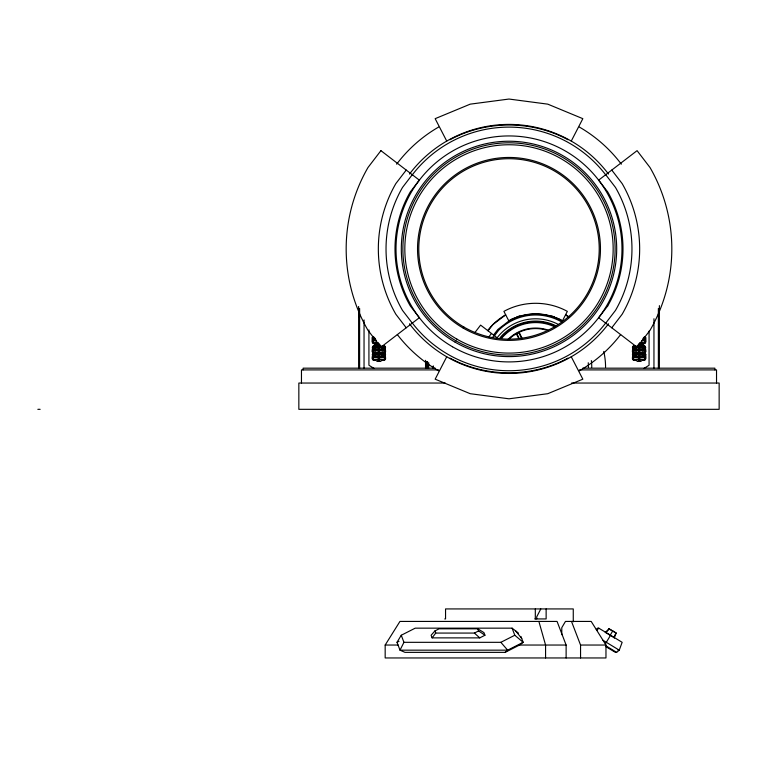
<?xml version="1.0" encoding="UTF-8"?>
<svg xmlns="http://www.w3.org/2000/svg" width="757" height="757" viewBox="0 0 757 757"><rect width="100%" height="100%" fill="white"/><g stroke="black" fill="none" stroke-linecap="round" stroke-linejoin="round"><path stroke-width="1.14" d="M614.201 637.877L616.236 633.07L609.186 628.802L605.221 632.615M614.277 636.911L615.384 634.025M561.23 319.851L560.984 320.429C545.362 311.998 525.888 311.998 510.265 320.429L510.029 319.851M376.182 342.675L376.182 343.782L374.422 343.782A2.205 2.205 0 0 1 372.217 341.587L372.217 337.83L372.775 336.505L373.617 336.505M376.182 353.462L374.422 353.462A2.205 2.205 0 0 1 372.217 351.257L372.775 346.186L380.355 346.186M376.182 359.348L376.182 360.455L374.422 360.455A2.205 2.205 0 0 1 372.217 358.25L372.775 353.178L376.115 353.178M636.353 352.355L636.353 353.462L634.593 353.462A2.205 2.205 0 0 1 632.388 351.257L632.947 346.186L636.287 346.186L636.287 347.955M636.353 359.348L636.353 360.455L634.593 360.455A2.205 2.205 0 0 1 632.388 358.25L632.947 353.178L636.287 353.178L636.287 354.948M518.431 633.079L512.101 628.159L415.205 628.159L401.257 635.246L403.945 642.324L399.999 650.168L405.004 652.364L505.127 652.364L519.539 645.04L523.153 642.296L520.948 636.495M540.791 608.931L536.722 616.851L536.722 618.933M446.734 356.765L435.161 379.181L470.201 393.697L508.997 398.807L547.794 393.697L582.833 379.181L571.261 356.765M571.261 141.086L582.833 118.669L547.794 104.154L508.997 99.044L470.201 104.154L435.161 118.669L446.734 141.086M614.495 637.877L610.189 635.246L612.744 630.931M596.298 629.578L597.566 628.159L598.768 628.159L610.558 635.246L605.307 643.989M512.101 628.159L514.788 635.246L523.153 642.296L507.663 650.168L399.999 650.168L397.009 642.296L401.257 635.246M561.779 634.669L561.779 627.676L565.46 621.431L591.198 621.431L605.969 645.04L605.969 657.956L385.171 657.956L385.171 645.04L399.942 621.431L557.067 621.431L566.122 645.04L566.122 657.956M432.105 637.877L435.739 633.07L474.402 633.07L478.604 630.931L484.944 635.246L479.768 637.877L432.105 637.877L431.102 635.246L434.934 630.931L439.136 628.802L477.79 628.802L483.95 632.615L484.944 635.246M406.225 170.07L395.845 183.591A130.658 130.658 0 0 0 395.845 314.25L406.225 327.781M412.281 174.706L402.506 187.443A122.965 122.965 0 0 0 402.506 310.408L412.281 323.135M475.055 332.361L480.61 325.113L497.112 337.773M488.076 330.847L492.883 324.583L505.704 314.855M488.927 336.78L491.482 333.459M493.555 335.048L497.803 329.503L508.884 321.006A53.492 53.492 0 0 1 562.375 321.006L567.343 311.373C547.813 300.614 523.447 300.614 503.907 311.373L508.884 321.006M492.684 337.272L494.084 335.446M494.472 335.748L498.626 330.326A52.328 52.328 0 0 1 561.789 322.009M605.714 323.135L615.488 310.408A122.965 122.965 0 0 0 615.488 187.443L605.714 174.706M611.77 327.781L622.15 314.25A130.658 130.658 0 0 0 622.15 183.591L611.77 170.07M596.809 630.392L598.768 628.159M609.186 628.802L605.808 632.615L610.189 635.246M505.127 652.364L507.663 650.168L500.85 642.324L403.945 642.324M605.969 646.705L615.394 652.364L616.633 652.364L619.245 650.168L622.15 642.324L610.558 635.246M644.056 368.366L649.071 365.252L649.071 331.083M397.009 642.296L399.034 641.274M500.85 642.324L514.788 635.246M385.218 346.583L385.417 351.257M385.218 353.576L385.417 358.25M645.39 336.903L645.589 341.577A2.016 2.016 0 0 1 643.573 343.602L642.305 343.782M645.39 346.583L645.589 351.257A2.016 2.016 0 0 1 643.573 353.273M645.39 353.576L645.589 358.25A2.016 2.016 0 0 1 643.573 360.266L642.305 360.455M449.961 139.752C486.335 120.126 531.66 120.126 568.034 139.752M511.079 319.407L514.24 318.101M516.35 317.23L519.51 315.915M568.034 358.099C531.66 377.724 486.335 377.724 449.961 358.099M358.61 316L359.622 316M358.61 317.23L359.622 317.23M517.239 333.137L519.595 333.137L522.122 338.436M514.344 334.528L517.343 334.528L518.848 337.679M373.324 337.395L374.403 337.395M643.677 337.395L644.671 337.395M373.324 337.603L374.403 337.603M643.677 337.603L644.671 337.603M372.217 337.83L373.324 337.83M644.671 337.83L645.778 337.83L645.778 341.587A2.205 2.205 0 0 1 643.573 343.782L641.813 343.782L641.813 342.675M373.324 338.275L375.15 338.275M643.034 338.275L644.671 338.275M373.721 338.748L375.131 338.748M643.176 338.748L644.273 338.748M373.816 340.224L376.361 340.224M642.684 340.224L644.179 340.224M373.362 340.404L376.428 340.499M641.567 340.499L644.633 340.404M373.561 340.801L376.238 340.801M641.756 340.801L644.434 340.801M378.178 342.675L374.28 342.666A1.098 1.098 0 0 1 373.324 341.587L373.324 336.505M639.816 342.675L643.715 342.666A1.098 1.098 0 0 0 644.671 341.587L644.671 336.505L645.778 337.83M378.916 343.782L378.178 343.328M639.078 343.782L639.816 343.328M377.715 344.189L379.512 344.189M638.482 344.189L640.28 344.189M376.825 344.766L379.759 344.766M638.539 344.766L641.17 344.766M374.478 344.974L380.061 344.974M637.933 344.974L643.516 344.974M373.721 345.712L375.813 346.186M384.111 345.712L382.011 346.186M633.893 345.712L635.984 346.186M644.273 345.712L642.182 346.186M373.93 345.958L380.203 345.958M383.231 345.958L383.903 345.958M634.092 345.958L634.763 345.958M637.791 345.958L644.065 345.958M381.973 346.186L385.048 346.186L385.606 351.257A2.205 2.205 0 0 1 383.402 353.462L381.642 353.462M637.64 346.186L645.219 346.186L645.778 351.257A2.205 2.205 0 0 1 643.573 353.462L641.813 353.462L641.813 352.355M379.219 346.659L378.614 346.583L378.614 360.455M639.381 346.659L638.785 346.583L638.785 360.455M373.324 347.066L378.916 347.066M380.288 347.066L384.499 347.066M633.495 347.066L637.706 347.066M639.078 347.066L644.671 347.066M373.324 347.283L378.916 347.283M380.288 347.283L384.499 347.283M633.495 347.283L637.706 347.283M639.078 347.283L644.671 347.283M372.217 347.51L373.324 347.51M378.178 347.51L379.645 347.51M384.499 347.51L385.606 347.51M632.388 347.51L633.495 347.51M638.35 347.51L639.816 347.51M644.671 347.51L645.778 347.51M373.324 347.955L378.916 347.955M380.355 347.955L384.499 347.955M633.495 347.955L637.64 347.955M639.078 347.955L644.671 347.955M373.721 348.428L375.813 347.955M384.111 348.428L382.011 347.955M633.893 348.428L635.984 347.955M644.273 348.428L642.182 347.955M373.816 349.895L378.916 349.895M380.232 349.895L384.007 349.895M634.158 349.895L637.763 349.895M639.078 349.895L644.179 349.895M373.362 350.084L378.916 350.084M380.345 350.084L384.461 350.084M633.533 350.084L637.649 350.084M639.078 350.084L644.633 350.084M373.939 350.179L378.916 350.179M380.203 350.179L383.884 350.179M634.111 350.179L637.801 350.179M639.078 350.179L644.056 350.179M373.561 350.482L378.916 350.482M380.298 350.482L384.263 350.482M633.732 350.482L637.697 350.482M639.078 350.482L644.434 350.482M374.478 351.967L375.784 351.967M382.039 351.967L383.354 351.967M634.64 351.967L636.533 351.967M642.21 351.967L643.516 351.967M378.916 352.355L374.28 352.346A1.098 1.098 0 0 1 373.324 351.257L373.324 346.186M379.645 352.355L383.544 352.346A1.098 1.098 0 0 0 384.499 351.257L384.499 346.186M638.35 352.355L634.451 352.346A1.098 1.098 0 0 1 633.495 351.257L633.495 346.186M639.078 352.355L643.715 352.346A1.098 1.098 0 0 0 644.671 351.257L644.671 346.186M378.614 353.273L379.219 353.273M381.708 353.178L385.048 353.178L385.606 358.25A2.205 2.205 0 0 1 383.402 360.455L381.642 360.455L381.642 359.348M638.785 353.273L639.381 353.273M373.324 354.058L378.916 354.058M380.288 354.058L384.499 354.058M633.495 354.058L637.706 354.058M639.078 354.058L644.671 354.058M373.324 354.276L378.916 354.276M380.288 354.276L384.499 354.276M633.495 354.276L637.706 354.276M639.078 354.276L644.671 354.276M372.217 354.503L373.324 354.503M376.825 354.446L380.998 354.446M384.499 354.503L385.606 354.503M632.388 354.503L633.495 354.503M636.997 354.446L641.17 354.446M644.671 354.503L645.778 354.503L645.778 358.25A2.205 2.205 0 0 1 643.573 360.455L641.813 360.455L641.813 359.348M373.324 354.948L378.916 354.948M380.355 354.948L384.499 354.948M633.495 354.948L637.64 354.948M639.078 354.948L644.671 354.948M373.721 355.421L375.813 354.948M384.111 355.421L382.011 354.948M633.893 355.421L635.984 354.948M644.273 355.421L642.182 354.948M373.816 356.888L378.916 356.888M380.232 356.888L384.007 356.888M633.988 356.888L637.763 356.888M639.078 356.888L644.179 356.888M373.362 357.077L378.916 357.077M380.345 357.077L384.461 357.077M633.533 357.077L637.649 357.077M639.078 357.077L644.633 357.077M373.939 357.172L378.916 357.172M380.203 357.172L383.884 357.172M634.111 357.172L637.801 357.172M639.078 357.172L644.056 357.172M373.561 357.465L378.916 357.465M380.298 357.465L384.263 357.465M633.732 357.465L637.697 357.465M639.078 357.465L644.434 357.465M378.916 359.348L374.28 359.338A1.098 1.098 0 0 1 373.324 358.25L373.324 353.178M379.645 359.348L383.544 359.338A1.098 1.098 0 0 0 384.499 358.25L384.499 353.178M638.35 359.348L634.451 359.338A1.098 1.098 0 0 1 633.495 358.25L633.495 353.178M639.078 359.348L643.715 359.338A1.098 1.098 0 0 0 644.671 358.25L644.671 353.178M378.614 360.266L379.219 360.266M638.785 360.266L639.381 360.266M377.715 360.862L380.118 360.862M637.877 360.862L640.28 360.862M376.825 361.439L380.998 361.439M636.997 361.439L641.17 361.439M435.256 368.176L303.103 368.176L303.103 369.908M582.739 368.176L714.892 368.176L714.892 369.908M438.634 369.908L301.466 369.908L301.466 383.042M579.36 369.908L716.529 369.908L716.529 383.042M445.239 383.042L298.845 383.042L298.845 409.319L719.15 409.319L719.15 383.042L571.573 383.042M37.85 409.319L40.13 409.319M444.728 618.933L445.551 618.933L445.551 608.931L573.267 608.931L573.267 621.819M534.821 618.933L546.138 618.933L546.138 608.931M616.236 633.07L608.704 628.802M385.171 645.04L398.144 645.04M518.45 645.04L566.122 645.04M571.497 621.431L580.553 645.04L605.969 645.04M617.911 650.168L619.245 650.168L602.979 640.271M565.555 314.855L565.858 314.978A60.456 60.456 0 0 1 568.725 316.748M551.749 315.915L554.909 317.23M557.01 318.101L560.18 319.407M632.776 346.583L632.578 351.257A2.016 2.016 0 0 0 634.593 353.273M632.776 353.576L632.578 358.25A2.016 2.016 0 0 0 634.593 360.266L635.861 360.455M372.605 336.903L372.406 341.577A2.016 2.016 0 0 0 374.431 343.602L375.69 343.782M372.605 346.583L372.406 351.257A2.016 2.016 0 0 0 374.431 353.273M372.605 353.576L372.406 358.25A2.016 2.016 0 0 0 374.431 360.266L375.69 360.455M605.969 645.853L616.633 652.364M373.939 368.366L368.924 365.252L368.924 329.901M565.858 314.978L568.535 317.032M474.402 633.07L479.768 637.877M515.829 631.064L521.734 638.558M519.567 334.197L521.592 338.436M516.813 334.528L518.318 337.679M645.778 354.503L645.219 353.178L641.879 353.178L641.879 354.948M477.79 628.802L478.604 630.931M434.934 630.931L435.739 633.07M538.88 621.431L545.57 645.04L545.57 657.956M659.385 305.629L659.385 367.987M658.372 308.44L658.372 368.385M653.953 318.744L653.953 368.318M643.923 337.395L643.942 338.748M643.942 345.712L643.942 348.428M643.923 353.178L643.942 355.421M641.879 346.186L641.879 347.955M639.816 346.186L639.816 353.462L638.35 353.462L638.35 346.186M639.816 354.503L639.816 360.455L638.35 360.455L638.35 354.503M639.381 346.583L639.381 360.455M634.224 345.712L634.224 346.186M634.224 347.955L634.224 348.428M580.553 645.04L580.553 657.956M535.313 608.931L535.313 618.933M433.335 366.133L433.335 368.451M433.155 366.133L433.155 368.451M428.717 362.65L428.623 368.422M427.535 361.496L427.535 368.451M427.45 361.496L427.45 368.451M427.317 361.524L427.317 368.441M426.721 361.496L426.721 368.422M425.538 360.332L425.538 368.451M383.771 345.712L383.771 346.186M383.771 347.955L383.771 348.428M383.771 354.948L383.771 355.421M382.134 360.455L383.402 360.266A2.016 2.016 0 0 0 385.417 358.25M381.708 346.186L381.708 347.955M381.642 352.355L381.708 354.948M379.645 346.186L379.645 353.462L378.178 353.462L378.178 346.186M379.645 354.503L379.645 360.455L378.178 360.455L378.178 354.503M379.219 346.583L379.219 360.455M376.115 346.186L376.115 347.955M376.182 352.355L376.115 354.948M374.053 338.275L374.053 338.748M374.053 345.712L374.053 346.186M374.053 347.955L374.053 348.428M374.053 354.948L374.053 355.421M364.041 319.918L364.041 368.318M359.622 308.44L359.622 368.385M359.159 313.001L359.159 315.073M358.61 306.49L358.61 367.987M385.417 351.257A2.016 2.016 0 0 1 383.402 353.273M487.669 330.525A60.456 60.456 0 0 1 505.402 314.978M497.481 337.329A48.533 48.533 0 0 1 557.881 324.195M499.961 337.868A46.262 46.262 0 0 1 555.856 325.728M500.481 338.303A45.581 45.581 0 0 1 555.553 326.333M501.607 338.265A44.748 44.748 0 0 1 554.9 326.948M507.843 339.552A39.288 39.288 0 0 1 547.973 330.033M509.026 339.145A38.749 38.749 0 0 1 545.655 329.901M603.745 351.428A69.947 69.947 0 0 1 605.572 367.334M591.349 360.569A56.122 56.122 0 0 1 591.756 367.334M588.246 362.735A52.82 52.82 0 0 1 588.444 367.334M620.645 334.594A140.726 140.726 0 0 1 579.36 370.798M438.634 370.798A140.726 140.726 0 0 1 397.349 334.594M396.649 164.174A140.726 140.726 0 0 1 438.634 127.053M579.36 127.053A140.726 140.726 0 0 1 621.346 164.174M608.496 323.797A124.526 124.526 0 0 1 409.499 323.797M409.499 174.053A124.526 124.526 0 0 1 608.496 174.053M605.997 322.605A121.811 121.811 0 0 1 411.997 322.605M411.997 175.245A121.811 121.811 0 0 1 605.997 175.245M380.922 150.652L367.987 167.515A162.831 162.831 0 0 0 367.987 330.336L380.922 347.198L419.331 317.722L410.275 305.923A113.995 113.995 0 0 1 410.275 191.928L419.331 180.128L380.922 150.652M607.72 305.923L598.664 317.722L637.072 347.198L650.008 330.336A162.831 162.831 0 0 0 650.008 167.515L637.072 150.652L598.664 180.128L607.72 191.928A113.995 113.995 0 0 1 607.72 305.923M456.916 339.136A104.163 104.163 0 0 0 613.161 248.921A104.163 104.163 0 0 0 456.916 158.715A104.163 104.163 0 0 0 456.916 339.136M463.265 328.131A91.465 91.465 0 0 0 600.462 248.921A91.465 91.465 0 0 0 463.265 169.71A91.465 91.465 0 0 0 463.265 328.131M463.89 327.052A90.215 90.215 0 0 0 599.213 248.921A90.215 90.215 0 0 0 463.89 170.798A90.215 90.215 0 0 0 463.89 327.052M452.506 346.772A112.982 112.982 0 0 0 621.98 248.921A112.982 112.982 0 0 0 452.506 151.078A112.982 112.982 0 0 0 452.506 346.772M455.156 342.183A107.693 107.693 0 0 0 616.69 248.921A107.693 107.693 0 0 0 455.156 155.658A107.693 107.693 0 0 0 455.156 342.183M455.941 340.82A106.112 106.112 0 0 0 615.11 248.921A106.112 106.112 0 0 0 455.941 157.021A106.112 106.112 0 0 0 455.941 340.82"/></g></svg>
